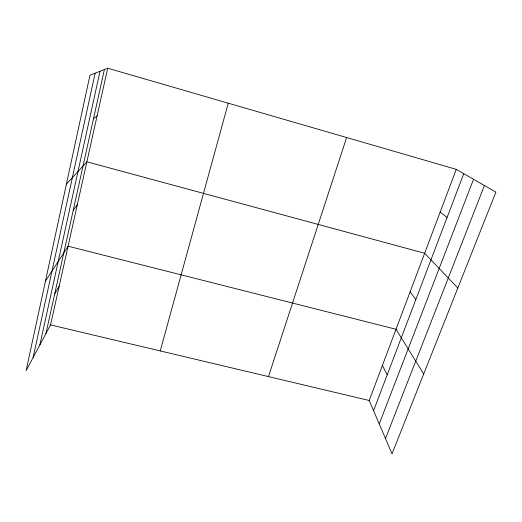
<?xml version="1.0" encoding="UTF-8"?>
<svg xmlns="http://www.w3.org/2000/svg" width="522" height="522" viewBox="0 0 522 522"><rect width="100%" height="100%" fill="white"/><g stroke="black" fill="none" stroke-linecap="round" stroke-linejoin="round"><path stroke-width="0.78" d="M33.147 357.453L95.135 73.197M39.868 344.898L100.022 71.253M45.916 333.597L104.387 69.524M107.708 68.206L89.947 75.253L26.1 370.627L50.562 324.912L107.708 68.206L456.267 169.343L495.9 192.076L392.029 453.794L369.198 400.498L456.267 169.343M160.247 350.934L228.251 103.18M268.484 376.603L346.628 137.527M373.563 410.697L463.758 173.637M379.233 423.923L473.539 179.248M385.497 438.539L484.429 185.499M54.699 293.919L59.169 286.232M45.44 281.175L68.082 246.208L396.022 329.278L423.694 374.013M73.237 210.209L77.308 204.755M66.405 184.162L86.874 161.8L424.66 253.248L457.827 288.007M93.497 118.716L97.092 115.891M50.562 324.912L369.198 400.498M440.183 212.036L447.06 217.53M410.103 291.896L415.871 299.498M382.391 365.459L387.2 374.855"/></g></svg>
